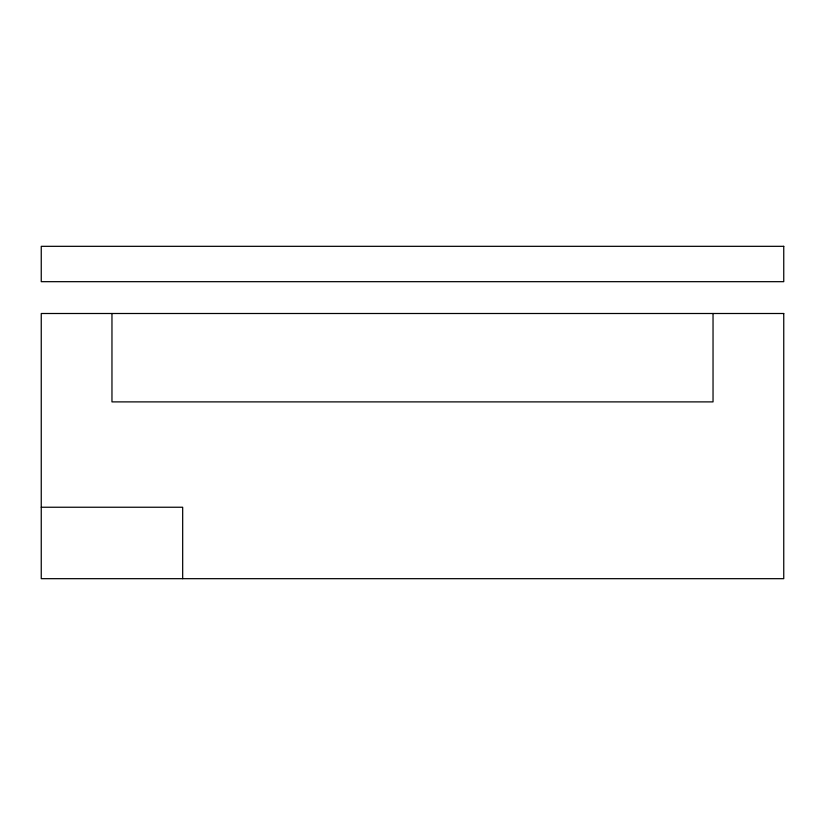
<?xml version="1.0" encoding="UTF-8"?>
<svg xmlns="http://www.w3.org/2000/svg" width="825" height="825" viewBox="0 0 825 825"><rect width="100%" height="100%" fill="white"/><g stroke="black" fill="none" stroke-linecap="round" stroke-linejoin="round"><path stroke-width="1.24" d="M41.25 507.241L182.676 507.241L182.676 578.676M713.037 313.5L713.037 401.888L111.963 401.888L111.963 313.5M783.75 246.324L41.25 246.324L41.25 281.676L783.75 281.676L783.75 246.324M783.75 313.5L41.25 313.5L41.25 578.676L783.75 578.676L783.75 313.5"/></g></svg>
